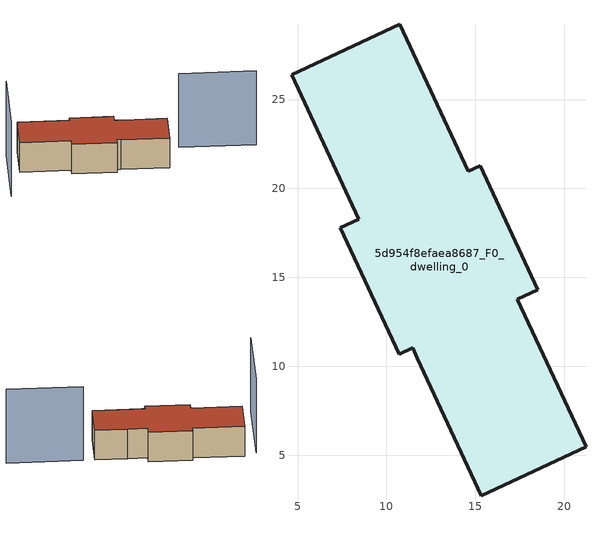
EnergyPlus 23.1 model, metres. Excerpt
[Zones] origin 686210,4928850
5d954f8efaea8687_F0_dwelling_0
 floor ground (EU_floor_Construction): 15.27,21.27 18.51,14.32 17.36,13.78 18.81,10.66 21.22,5.47 15.32,2.73 11.74,10.46 11.47,11.04 10.71,10.68 7.39,17.8 8.44,18.28 4.66,26.4 10.75,29.23 14.6,20.96 z0
 wall outside (EU_wall_Construction): 11.74,10.46 15.32,2.73 21.22,5.47 18.81,10.66 17.36,13.78 18.51,14.32 15.27,21.27 14.6,20.96 10.75,29.23 4.66,26.4 8.44,18.28 7.39,17.8 10.71,10.68 11.47,11.04 11.74,10.46 z0:6
 roof outside (EU_roof_Construction): 21.22,5.47 18.81,10.66 17.36,13.78 18.51,14.32 15.27,21.27 14.6,20.96 10.75,29.23 4.66,26.4 8.44,18.28 7.39,17.8 10.71,10.68 11.47,11.04 11.74,10.46 15.32,2.73 z6
shading: 22.06,3.65 27.71,-8.51 / 9,30.62 -3.24,24.93 z0:15
[Building]
EU S2 Campaign: North Axis=0; Terrain=City; Solar Distribution=FullExterior
[Site:Location]
Bologna: Latitude=44.5; Longitude=11.25; Time Zone=1; Elevation=37
[SizingPeriod:WeatherFileDays]
AnnualSizingPeriod: Begin Month=1; Begin Day of Month=1; End Month=12; End Day of Month=31; Day of Week for Start Day=Monday; Use Weather File Daylight Saving Period=No; Use Weather File Rain and Snow Indicators=No
[MATERIAL]
EU_InternalMass_Material: Roughness=MediumRough; Thickness=0.1; Conductivity=1; Density=1800; Specific Heat=900; Thermal Absorptance=0.9; Solar Absorptance=0.7; Visible Absorptance=0.7
[MATERIAL:NOMASS] Roughness=MediumRough; Thermal Absorptance=0.9; Solar Absorptance=0.7; Visible Absorptance=0.7
Name | Thermal Resistance
EU_wall_NoMass | 0.753012
EU_roof_NoMass | 0.675676
EU_floor_NoMass | 0.609756
[CONSTRUCTION]
EU_wall_Construction: EU_wall_NoMass
EU_roof_Construction: EU_roof_NoMass
EU_floor_Construction: EU_floor_NoMass
EU_InternalMass_Construction: EU_InternalMass_Material
[ZONE]
5d954f8efaea8687_F0_dwelling_0: Type=1; Multiplier=1; Ceiling Height=autocalculate; Volume=1122.44; Floor Area=autocalculate; Part of Total Floor Area=Yes
[INTERNALMASS]
5d954f8efaea8687_F0_dwelling_0_EU_InternalMass: Construction=EU_InternalMass_Construction; Zone or ZoneList=5d954f8efaea8687_F0_dwelling_0; Surface Area=187.074
[OTHEREQUIPMENT]
EU_Step8_InternalGain_5d954f8efaea8687_F0_dwelling_0_f000: Fuel Type=Electricity; Zone or ZoneList or Space or SpaceList=5d954f8efaea8687_F0_dwelling_0; Schedule=EU_Step8_GainSchedule_5d954f8efaea8687_F0_dwelling_0_f000; Design Level Calculation Method=Watts/Area; Power per Zone Floor Area=1; Fraction Latent=0; Fraction Radiant=0; Fraction Lost=0; Carbon Dioxide Generation Rate=0; EndUse Subcategory=EU_Step8_InternalGains
[ZONEVENTILATION:DESIGNFLOWRATE]
EU_ConstantAir_5d954f8efaea8687_F0_dwelling_0: Zone or ZoneList or Space or SpaceList=5d954f8efaea8687_F0_dwelling_0; Schedule=EU_AlwaysOn; Design Flow Rate Calculation Method=AirChanges/Hour; Air Changes per Hour=0.64; Ventilation Type=Natural; Fan Pressure Rise=0; Fan Total Efficiency=1; Constant Term Coefficient=1; Temperature Term Coefficient=0; Velocity Term Coefficient=0; Velocity Squared Term Coefficient=0; Minimum Indoor Temperature=-100; Maximum Indoor Temperature=100; Delta Temperature=-100; Minimum Outdoor Temperature=-100; Maximum Outdoor Temperature=100; Maximum Wind Speed=40
[HVACTEMPLATE:THERMOSTAT]
EU_HeatOnly_5d954f8efaea8687_F0_dwelling_0: Constant Heating Setpoint=20; Constant Cooling Setpoint=50
[HVACTEMPLATE:ZONE:IDEALLOADSAIRSYSTEM]
5d954f8efaea8687_F0_dwelling_0: Template Thermostat=EU_HeatOnly_5d954f8efaea8687_F0_dwelling_0; System Availability Schedule=EU_AlwaysOn; Maximum Heating Supply Air Temperature=50; Minimum Cooling Supply Air Temperature=13; Maximum Heating Supply Air Humidity Ratio=0.0156; Minimum Cooling Supply Air Humidity Ratio=0.0077; Heating Limit=NoLimit; Cooling Limit=NoLimit; Heating Availability Schedule=EU_AlwaysOn; Cooling Availability Schedule=EU_CoolingOff; Dehumidification Control Type=ConstantSensibleHeatRatio; Cooling Sensible Heat Ratio=0.7; Dehumidification Setpoint=60; Humidification Control Type=None; Humidification Setpoint=30; Outdoor Air Method=None; Outdoor Air Flow Rate per Person=0.00944; Outdoor Air Flow Rate per Zone Floor Area=0; Outdoor Air Flow Rate per Zone=0; Demand Controlled Ventilation Type=None; Outdoor Air Economizer Type=NoEconomizer; Heat Recovery Type=None; Sensible Heat Recovery Effectiveness=0.7; Latent Heat Recovery Effectiveness=0.65
[SIZING:ZONE]
5d954f8efaea8687_F0_dwelling_0: Zone Cooling Design Supply Air Temperature Input Method=SupplyAirTemperature; Zone Cooling Design Supply Air Temperature=13; Zone Heating Design Supply Air Temperature Input Method=SupplyAirTemperature; Zone Heating Design Supply Air Temperature=50; Zone Cooling Design Supply Air Humidity Ratio=0.008; Zone Heating Design Supply Air Humidity Ratio=0.008; Cooling Design Air Flow Method=DesignDay; Cooling Design Air Flow Rate=0; Cooling Minimum Air Flow per Zone Floor Area=0.000762; Cooling Minimum Air Flow=0; Cooling Minimum Air Flow Fraction=0.2; Heating Design Air Flow Method=DesignDay; Heating Design Air Flow Rate=0; Heating Maximum Air Flow per Zone Floor Area=0.002032; Heating Maximum Air Flow=0.141576; Heating Maximum Air Flow Fraction=0.3; Account for Dedicated Outdoor Air System=No; Dedicated Outdoor Air System Control Strategy=NeutralSupplyAir; Dedicated Outdoor Air Low Setpoint Temperature for Design=autosize; Dedicated Outdoor Air High Setpoint Temperature for Design=autosize; Zone Load Sizing Method=Sensible Load Only No Latent Load; Zone Latent Cooling Design Supply Air Humidity Ratio Input Method=HumidityRatioDifference; Zone Cooling Design Supply Air Humidity Ratio Difference=0.005; Zone Latent Heating Design Supply Air Humidity Ratio Input Method=HumidityRatioDifference; Zone Humidification Design Supply Air Humidity Ratio Difference=0.005
[SCHEDULE:CONSTANT]
Name | Hourly Value
EU_AlwaysOn | 1
EU_CoolingOff | 0
[SCHEDULE:FILE]
EU_Step8_GainSchedule_5d954f8efaea8687_F0_dwelling_0_f000: File=../../schedules/5d954f8efaea8687/5d954f8efaea8687_F0_dwelling_0_f000_gain.csv; Column Number=1; Rows to Skip at Top=0; Number of Hours of Data=8760; Column Separator=Comma; Interpolate to Timestep=No; Minutes per Item=60; Adjust Schedule for Daylight Savings=Yes
